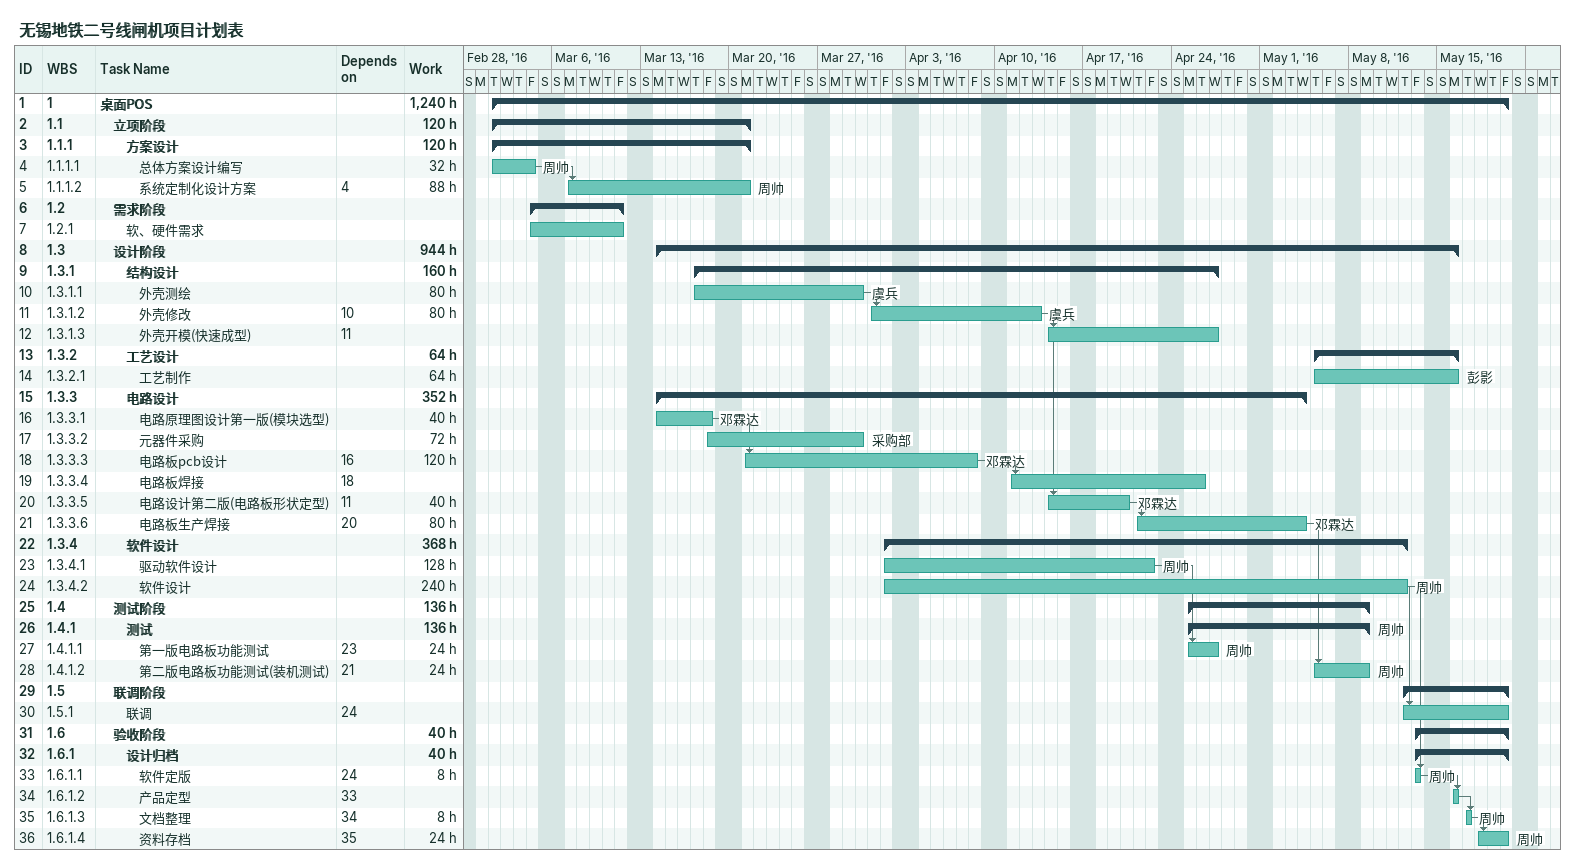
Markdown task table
无锡地铁二号线闸机项目计划表

| ID | WBS | Task | Start | Finish | Predecessors | Resources | Work (h) |
|---|---|---|---|---|---|---|---|
| 1 | 1 | **桌面POS** | 2016-03-01 | 2016-05-20 |  |  | 1240 |
| 2 | 1.1 | **立项阶段** | 2016-03-01 | 2016-03-21 |  |  | 120 |
| 3 | 1.1.1 | **方案设计** | 2016-03-01 | 2016-03-21 |  |  | 120 |
| 4 | 1.1.1.1 | 总体方案设计编写 | 2016-03-01 | 2016-03-04 |  | 周帅 | 32 |
| 5 | 1.1.1.2 | 系统定制化设计方案 | 2016-03-07 | 2016-03-21 | 4 | 周帅 | 88 |
| 6 | 1.2 | **需求阶段** | 2016-03-04 | 2016-03-11 |  |  |  |
| 7 | 1.2.1 | 软、硬件需求 | 2016-03-04 | 2016-03-11 |  |  |  |
| 8 | 1.3 | **设计阶段** | 2016-03-14 | 2016-05-16 |  |  | 944 |
| 9 | 1.3.1 | **结构设计** | 2016-03-17 | 2016-04-27 |  |  | 160 |
| 10 | 1.3.1.1 | 外壳测绘 | 2016-03-17 | 2016-03-30 |  | 虞兵 | 80 |
| 11 | 1.3.1.2 | 外壳修改 | 2016-03-31 | 2016-04-13 | 10 | 虞兵 | 80 |
| 12 | 1.3.1.3 | 外壳开模(快速成型) | 2016-04-14 | 2016-04-27 | 11 |  |  |
| 13 | 1.3.2 | **工艺设计** | 2016-05-05 | 2016-05-16 |  |  | 64 |
| 14 | 1.3.2.1 | 工艺制作 | 2016-05-05 | 2016-05-16 |  | 彭影 | 64 |
| 15 | 1.3.3 | **电路设计** | 2016-03-14 | 2016-05-04 |  |  | 352 |
| 16 | 1.3.3.1 | 电路原理图设计第一版(模块选型) | 2016-03-14 | 2016-03-18 |  | 邓霖达 | 40 |
| 17 | 1.3.3.2 | 元器件采购 | 2016-03-18 | 2016-03-30 |  | 采购部 | 72 |
| 18 | 1.3.3.3 | 电路板pcb设计 | 2016-03-21 | 2016-04-08 | 16 | 邓霖达 | 120 |
| 19 | 1.3.3.4 | 电路板焊接 | 2016-04-11 | 2016-04-26 | 18 |  |  |
| 20 | 1.3.3.5 | 电路设计第二版(电路板形状定型) | 2016-04-14 | 2016-04-20 | 11 | 邓霖达 | 40 |
| 21 | 1.3.3.6 | 电路板生产焊接 | 2016-04-21 | 2016-05-04 | 20 | 邓霖达 | 80 |
| 22 | 1.3.4 | **软件设计** | 2016-04-01 | 2016-05-12 |  |  | 368 |
| 23 | 1.3.4.1 | 驱动软件设计 | 2016-04-01 | 2016-04-22 |  | 周帅 | 128 |
| 24 | 1.3.4.2 | 软件设计 | 2016-04-01 | 2016-05-12 |  | 周帅 | 240 |
| 25 | 1.4 | **测试阶段** | 2016-04-25 | 2016-05-09 |  |  | 136 |
| 26 | 1.4.1 | **测试** | 2016-04-25 | 2016-05-09 |  | 周帅 | 136 |
| 27 | 1.4.1.1 | 第一版电路板功能测试 | 2016-04-25 | 2016-04-27 | 23 | 周帅 | 24 |
| 28 | 1.4.1.2 | 第二版电路板功能测试(装机测试) | 2016-05-05 | 2016-05-09 | 21 | 周帅 | 24 |
| 29 | 1.5 | **联调阶段** | 2016-05-12 | 2016-05-20 |  |  |  |
| 30 | 1.5.1 | 联调 | 2016-05-12 | 2016-05-20 | 24 |  |  |
| 31 | 1.6 | **验收阶段** | 2016-05-13 | 2016-05-20 |  |  | 40 |
| 32 | 1.6.1 | **设计归档** | 2016-05-13 | 2016-05-20 |  |  | 40 |
| 33 | 1.6.1.1 | 软件定版 | 2016-05-13 | 2016-05-13 | 24 | 周帅 | 8 |
| 34 | 1.6.1.2 | 产品定型 | 2016-05-16 | 2016-05-16 | 33 |  |  |
| 35 | 1.6.1.3 | 文档整理 | 2016-05-17 | 2016-05-17 | 34 | 周帅 | 8 |
| 36 | 1.6.1.4 | 资料存档 | 2016-05-18 | 2016-05-20 | 35 | 周帅 | 24 |
